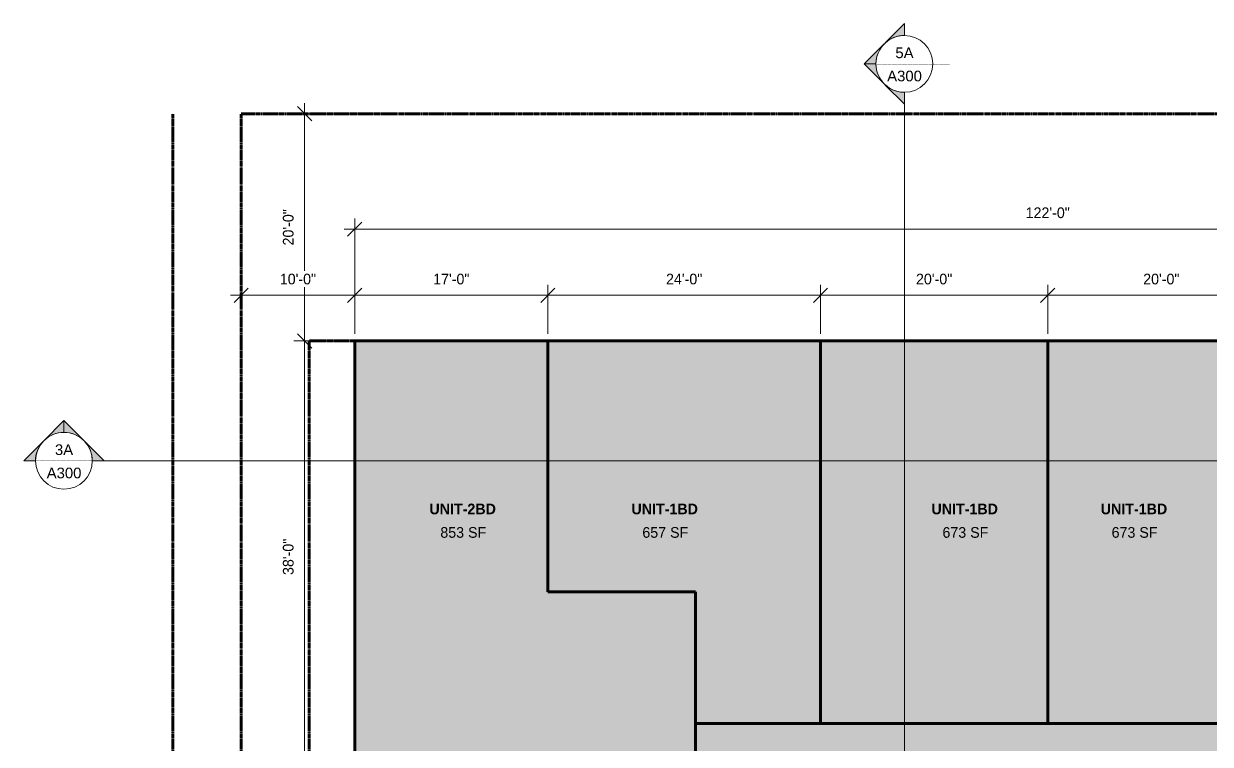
# Model space of a CAD drawing. Header units: inches. Extents: x 8547 to 10795, y 14399 to 16287.
# Drawn here: x 8547 to 9800, y 15526 to 16287 of the extents above; entities that cross this region are included whole.
import ezdxf

# ---------------------------------------------------------------- set-up
doc = ezdxf.new("R2010")
doc.units = ezdxf.units.IN
doc.header["$MEASUREMENT"] = 0
doc.linetypes.add('Double Dash 3_8_', pattern=[1, 0.375, -0.125, 0.125, -0.125, 0.125, -0.125])
for name, color, linetype, lineweight in [('A-ANNO-DIMS-1', 211, 'Continuous', 20), ('A-AREA-1', 7, 'Continuous', 140), ('A-AREA-IDEN', 2, 'Continuous', 9), ('A-AREA-PATT-1', 10, 'Continuous', 9), ('A-AREA-PATT-2', 254, 'Continuous', 9), ('A-AREA-PATT-3', 9, 'Continuous', 9), ('A-FLOR', 192, 'Continuous', 13), ('C-PROP-LINE-1', 91, 'Double Dash 3_8_', 140), ('G-ANNO-SYMB', 111, 'Continuous', 9)]:
    doc.layers.add(name, color=color, linetype=linetype, lineweight=lineweight)
doc.styles.add('Arial', font='arial.ttf', dxfattribs={"height": 11.25})
doc.styles.add('Arial_1', font='arial.ttf', dxfattribs={"width": 0.25, "height": 3.75})
doc.styles.add('Century Gothic', font='ufonts.com_century-gothic.ttf', dxfattribs={"height": 11.25})
doc.styles.add('Century Gothic_B', font='GOTHICB.TTF', dxfattribs={"height": 11.25})
doc.dimstyles.new('OD__1__Tol__', dxfattribs={"dimscale": 12, "dimtxt": 11.746893, "dimasz": 1.25, "dimexe": 0.9375, "dimexo": 0.625, "dimgap": 0.9375, "dimtad": 1, "dimdec": 0, "dimzin": 3, "dimdsep": 46, "dimlunit": 4, "dimtxsty": 'Century Gothic', "dimblk1": 'OBLIQUE', "dimblk2": 'OBLIQUE', "dimsah": 1, "dimcen": 0.09, "dimdle": 0.9375, "dimazin": 0, "dimtfac": 1, "dimtdec": 4, "dimtix": 1, "dimtmove": 0, "dimatfit": 3, "dimfxl": 1, "dimtvp": 1, "dimtfill": 1, "dimfrac": 2, "dimtolj": 1, "dimtzin": 0, "dimlwd": 20, "dimlwe": 20, "dimarcsym": 2})

# ---------------------------------------------------------------- blocks, each defined once
blk = doc.blocks.new('Family - ___-627289-FLOOR PLAN - 2ND FLOOR')
at = {"layer": 'C-PROP-LINE-1'}
for p, q in [((8776.6, 14607.9), (8776.6, 16191.9)), ((8776.6, 16191.9), (10480.6, 16191.9))]:
    blk.add_line(p, q, dxfattribs=at)
blk = doc.blocks.new('Family - ___-627377-FLOOR PLAN - 2ND FLOOR')
at = {"layer": 'C-PROP-LINE-1'}
for p, q in [((8776.6, 14607.9), (8776.6, 16191.9)), ((8776.6, 16191.9), (10480.6, 16191.9))]:
    blk.add_line(p, q, dxfattribs=at)
blk = doc.blocks.new('Family - ___-940451-FLOOR PLAN - 2ND FLOOR')
at = {"layer": 'C-PROP-LINE-1'}
for p, q in [((8848.6, 14607.9), (8848.6, 15951.9)), ((8848.6, 15951.9), (10408.6, 15951.9))]:
    blk.add_line(p, q, dxfattribs=at)
blk = doc.blocks.new('Family - ___-940483-FLOOR PLAN - 2ND FLOOR')
at = {"layer": 'C-PROP-LINE-1'}
blk.add_line((8704.6, 14607.9), (8704.6, 16191.9), dxfattribs=at)
blk = doc.blocks.new('Section - Section Head - Filled-22785-FLOOR PLAN - 2ND FLOOR')
at = {"layer": 'G-ANNO-SYMB'}
h = blk.add_hatch(color=256, dxfattribs=at)
edge = h.paths.add_edge_path(flags=0)
edge.add_line((-0.427, 0.177), (-0.25, 0.354))
edge.add_line((-0.25, 0.354), (-0.25, 0.25))
edge.add_arc((-0.25, 0), 0.25, 90, 135)
h = blk.add_hatch(color=256, dxfattribs=at)
edge = h.paths.add_edge_path(flags=0)
edge.add_arc((-0.25, 0), 0.25, 45, 90)
edge.add_line((-0.25, 0.25), (-0.25, 0.354))
edge.add_line((-0.25, 0.354), (-0.073, 0.177))
h = blk.add_hatch(color=256, dxfattribs=at)
edge = h.paths.add_edge_path(flags=0)
edge.add_arc((-0.25, 0), 0.25, 137.9216, 180)
edge.add_line((-0.5, 0), (-0.604, 0))
edge.add_line((-0.604, 0), (-0.436, 0.168))
h = blk.add_hatch(color=256, dxfattribs=at)
edge = h.paths.add_edge_path(flags=0)
edge.add_line((-0.064, 0.168), (0.104, 0))
edge.add_line((0.104, 0), (0, 0))
edge.add_arc((-0.25, 0), 0.25, 0, 42.0784)
for p, q in [((-0.25, 0.354), (-0.427, 0.177)), ((-0.25, 0.25), (-0.25, 0.354)), ((-0.073, 0.177), (-0.25, 0.354)), ((-0.25, 0.354), (-0.25, 0.25)), ((-0.436, 0.168), (-0.604, 0)), ((0.104, 0), (-0.064, 0.168)), ((-0.604, 0), (-0.5, 0)), ((0, 0), (0.104, 0))]:
    blk.add_line(p, q, dxfattribs=at)
for start, end in [(360, 180), (90, 135), (45, 90), (137.9216, 180), (0, 42.0784), (180, 360)]:
    blk.add_arc((-0.25, 0), 0.25, start, end, dxfattribs=at)
blk = doc.blocks.new('_Oblique')
at = {"color": 0, "linetype": 'ByBlock', "lineweight": -2}
blk.add_line((-0.5, -0.5), (0.5, 0.5), dxfattribs=at)
blk = doc.blocks.new('DIMBLOCK17-FLOOR PLAN - 2ND FLOOR')
at = {"layer": 'A-ANNO-DIMS-1', "color": 0, "lineweight": 20, "transparency": 16777216}
for p, q in [((8843.6, 15484.6), (8843.6, 15963.1)), ((8889.1, 15951.9), (8832.3, 15951.9)), ((8889.1, 15495.9), (8832.3, 15495.9))]:
    blk.add_line(p, q, dxfattribs=at)
at = {"layer": 'Defpoints', "color": 0, "transparency": 16777216}
for p in [(8843.6, 15951.9), (8896.6, 15951.9), (8896.6, 15495.9)]:
    blk.add_point(p, dxfattribs=at)
at = {"layer": 'A-ANNO-DIMS-1', "color": 0, "lineweight": 20, "transparency": 16777216, "xscale": 15, "yscale": 15, "zscale": 15}
for p, rotation in [((8843.6, 15951.9), 90), ((8843.6, 15495.9), 270)]:
    blk.add_blockref('_Oblique', p, dxfattribs=dict(at, rotation=rotation))
at = {"layer": 'A-ANNO-DIMS-1', "color": 0, "transparency": 16777216, "insert": (8826.4, 15723.9), "char_height": 11.25, "attachment_point": 5, "rotation": 90, "style": 'Century Gothic', "bg_fill": 3, "box_fill_scale": 1.25, "bg_fill_color": 256, "bg_fill_true_color": 13158600, "bg_fill_transparency": 0}
blk.add_mtext('\\A1;38\'-0"', dxfattribs=at)
blk = doc.blocks.new('DIMBLOCK18-FLOOR PLAN - 2ND FLOOR')
at = {"layer": 'A-ANNO-DIMS-1', "color": 0, "lineweight": 20, "transparency": 16777216}
for p, q in [((8843.6, 15940.6), (8843.6, 16203.1)), ((8840.5, 16191.9), (8854.8, 16191.9)), ((8889.1, 15951.9), (8832.3, 15951.9))]:
    blk.add_line(p, q, dxfattribs=at)
at = {"layer": 'Defpoints', "color": 0, "transparency": 16777216}
for p in [(8833, 16191.9), (8843.6, 16191.9), (8896.6, 15951.9)]:
    blk.add_point(p, dxfattribs=at)
at = {"layer": 'A-ANNO-DIMS-1', "color": 0, "lineweight": 20, "transparency": 16777216, "xscale": 15, "yscale": 15, "zscale": 15}
for p, rotation in [((8843.6, 16191.9), 90), ((8843.6, 15951.9), 270)]:
    blk.add_blockref('_Oblique', p, dxfattribs=dict(at, rotation=rotation))
at = {"layer": 'A-ANNO-DIMS-1', "color": 0, "transparency": 16777216, "insert": (8826.4, 16071.9), "char_height": 11.25, "attachment_point": 5, "rotation": 90, "style": 'Century Gothic', "bg_fill": 3, "box_fill_scale": 1.25, "bg_fill_color": 256, "bg_fill_true_color": 13158600, "bg_fill_transparency": 0}
blk.add_mtext('\\A1;20\'-0"', dxfattribs=at)
blk = doc.blocks.new('DIMBLOCK31-FLOOR PLAN - 2ND FLOOR')
at = {"layer": 'A-ANNO-DIMS-1', "color": 0, "lineweight": 20, "transparency": 16777216}
for p, q in [((8896.6, 15959.4), (8896.6, 16011.3)), ((8765.4, 16000.1), (8907.9, 16000.1)), ((8776.6, 16003.2), (8776.6, 15988.8))]:
    blk.add_line(p, q, dxfattribs=at)
at = {"layer": 'Defpoints', "color": 0, "transparency": 16777216}
for p in [(8776.6, 16010.7), (8896.6, 16000.1), (8896.6, 15951.9)]:
    blk.add_point(p, dxfattribs=at)
at = {"layer": 'A-ANNO-DIMS-1', "color": 0, "lineweight": 20, "transparency": 16777216, "xscale": 15, "yscale": 15, "zscale": 15, "rotation": 180}
blk.add_blockref('_Oblique', (8776.6, 16000.1), dxfattribs=at)
at = {"layer": 'A-ANNO-DIMS-1', "color": 0, "lineweight": 20, "transparency": 16777216, "xscale": 15, "yscale": 15, "zscale": 15}
blk.add_blockref('_Oblique', (8896.6, 16000.1), dxfattribs=at)
at = {"layer": 'A-ANNO-DIMS-1', "color": 0, "transparency": 16777216, "insert": (8836.6, 16017.2), "char_height": 11.25, "attachment_point": 5, "style": 'Century Gothic', "bg_fill": 3, "box_fill_scale": 1.25, "bg_fill_color": 256, "bg_fill_true_color": 13158600, "bg_fill_transparency": 0}
blk.add_mtext('\\A1;10\'-0"', dxfattribs=at)
blk = doc.blocks.new('DIMBLOCK32-FLOOR PLAN - 2ND FLOOR')
at = {"layer": 'A-ANNO-DIMS-1', "color": 0, "lineweight": 20, "transparency": 16777216}
for p, q in [((8896.6, 15959.4), (8896.6, 16011.3)), ((9100.6, 15959.4), (9100.6, 16011.3)), ((8885.4, 16000.1), (9111.9, 16000.1))]:
    blk.add_line(p, q, dxfattribs=at)
at = {"layer": 'Defpoints', "color": 0, "transparency": 16777216}
for p in [(9100.6, 16000.1), (8896.6, 15951.9), (9100.6, 15951.9)]:
    blk.add_point(p, dxfattribs=at)
at = {"layer": 'A-ANNO-DIMS-1', "color": 0, "lineweight": 20, "transparency": 16777216, "xscale": 15, "yscale": 15, "zscale": 15, "rotation": 180}
blk.add_blockref('_Oblique', (8896.6, 16000.1), dxfattribs=at)
at = {"layer": 'A-ANNO-DIMS-1', "color": 0, "lineweight": 20, "transparency": 16777216, "xscale": 15, "yscale": 15, "zscale": 15}
blk.add_blockref('_Oblique', (9100.6, 16000.1), dxfattribs=at)
at = {"layer": 'A-ANNO-DIMS-1', "color": 0, "transparency": 16777216, "insert": (8998.6, 16017.2), "char_height": 11.25, "attachment_point": 5, "style": 'Century Gothic', "bg_fill": 3, "box_fill_scale": 1.25, "bg_fill_color": 256, "bg_fill_true_color": 13158600, "bg_fill_transparency": 0}
blk.add_mtext('\\A1;17\'-0"', dxfattribs=at)
blk = doc.blocks.new('DIMBLOCK33-FLOOR PLAN - 2ND FLOOR')
at = {"layer": 'A-ANNO-DIMS-1', "color": 0, "lineweight": 20, "transparency": 16777216}
for p, q in [((9100.6, 15959.4), (9100.6, 16011.3)), ((9388.6, 15959.4), (9388.6, 16011.3)), ((9089.4, 16000.1), (9399.9, 16000.1))]:
    blk.add_line(p, q, dxfattribs=at)
at = {"layer": 'Defpoints', "color": 0, "transparency": 16777216}
for p in [(9388.6, 16000.1), (9100.6, 15951.9), (9388.6, 15951.9)]:
    blk.add_point(p, dxfattribs=at)
at = {"layer": 'A-ANNO-DIMS-1', "color": 0, "lineweight": 20, "transparency": 16777216, "xscale": 15, "yscale": 15, "zscale": 15, "rotation": 180}
blk.add_blockref('_Oblique', (9100.6, 16000.1), dxfattribs=at)
at = {"layer": 'A-ANNO-DIMS-1', "color": 0, "lineweight": 20, "transparency": 16777216, "xscale": 15, "yscale": 15, "zscale": 15}
blk.add_blockref('_Oblique', (9388.6, 16000.1), dxfattribs=at)
at = {"layer": 'A-ANNO-DIMS-1', "color": 0, "transparency": 16777216, "insert": (9244.6, 16017.2), "char_height": 11.25, "attachment_point": 5, "style": 'Century Gothic', "bg_fill": 3, "box_fill_scale": 1.25, "bg_fill_color": 256, "bg_fill_true_color": 13158600, "bg_fill_transparency": 0}
blk.add_mtext('\\A1;24\'-0"', dxfattribs=at)
blk = doc.blocks.new('DIMBLOCK34-FLOOR PLAN - 2ND FLOOR')
at = {"layer": 'A-ANNO-DIMS-1', "color": 0, "lineweight": 20, "transparency": 16777216}
for p, q in [((9388.6, 15959.4), (9388.6, 16011.3)), ((9628.6, 15959.4), (9628.6, 16011.3)), ((9377.4, 16000.1), (9639.9, 16000.1))]:
    blk.add_line(p, q, dxfattribs=at)
at = {"layer": 'Defpoints', "color": 0, "transparency": 16777216}
for p in [(9628.6, 16000.1), (9388.6, 15951.9), (9628.6, 15951.9)]:
    blk.add_point(p, dxfattribs=at)
at = {"layer": 'A-ANNO-DIMS-1', "color": 0, "lineweight": 20, "transparency": 16777216, "xscale": 15, "yscale": 15, "zscale": 15, "rotation": 180}
blk.add_blockref('_Oblique', (9388.6, 16000.1), dxfattribs=at)
at = {"layer": 'A-ANNO-DIMS-1', "color": 0, "lineweight": 20, "transparency": 16777216, "xscale": 15, "yscale": 15, "zscale": 15}
blk.add_blockref('_Oblique', (9628.6, 16000.1), dxfattribs=at)
at = {"layer": 'A-ANNO-DIMS-1', "color": 0, "transparency": 16777216, "insert": (9508.6, 16017.2), "char_height": 11.25, "attachment_point": 5, "style": 'Century Gothic', "bg_fill": 3, "box_fill_scale": 1.25, "bg_fill_color": 256, "bg_fill_true_color": 13158600, "bg_fill_transparency": 0}
blk.add_mtext('\\A1;20\'-0"', dxfattribs=at)
blk = doc.blocks.new('DIMBLOCK35-FLOOR PLAN - 2ND FLOOR')
at = {"layer": 'A-ANNO-DIMS-1', "color": 0, "lineweight": 20, "transparency": 16777216}
for p, q in [((9628.6, 15959.4), (9628.6, 16011.3)), ((9868.6, 15959.4), (9868.6, 16011.3)), ((9617.4, 16000.1), (9879.9, 16000.1))]:
    blk.add_line(p, q, dxfattribs=at)
at = {"layer": 'Defpoints', "color": 0, "transparency": 16777216}
for p in [(9868.6, 16000.1), (9628.6, 15951.9), (9868.6, 15951.9)]:
    blk.add_point(p, dxfattribs=at)
at = {"layer": 'A-ANNO-DIMS-1', "color": 0, "lineweight": 20, "transparency": 16777216, "xscale": 15, "yscale": 15, "zscale": 15, "rotation": 180}
blk.add_blockref('_Oblique', (9628.6, 16000.1), dxfattribs=at)
at = {"layer": 'A-ANNO-DIMS-1', "color": 0, "lineweight": 20, "transparency": 16777216, "xscale": 15, "yscale": 15, "zscale": 15}
blk.add_blockref('_Oblique', (9868.6, 16000.1), dxfattribs=at)
at = {"layer": 'A-ANNO-DIMS-1', "color": 0, "transparency": 16777216, "insert": (9748.6, 16017.2), "char_height": 11.25, "attachment_point": 5, "style": 'Century Gothic', "bg_fill": 3, "box_fill_scale": 1.25, "bg_fill_color": 256, "bg_fill_true_color": 13158600, "bg_fill_transparency": 0}
blk.add_mtext('\\A1;20\'-0"', dxfattribs=at)
blk = doc.blocks.new('DIMBLOCK39-FLOOR PLAN - 2ND FLOOR')
at = {"layer": 'A-ANNO-DIMS-1', "color": 0, "lineweight": 20, "transparency": 16777216}
for p, q in [((8896.6, 15959.4), (8896.6, 16081.3)), ((10360.6, 15959.4), (10360.6, 16081.3)), ((8885.4, 16070), (10371.9, 16070))]:
    blk.add_line(p, q, dxfattribs=at)
at = {"layer": 'Defpoints', "color": 0, "transparency": 16777216}
for p in [(10360.6, 16070), (8896.6, 15951.9), (10360.6, 15951.9)]:
    blk.add_point(p, dxfattribs=at)
at = {"layer": 'A-ANNO-DIMS-1', "color": 0, "lineweight": 20, "transparency": 16777216, "xscale": 15, "yscale": 15, "zscale": 15, "rotation": 180}
blk.add_blockref('_Oblique', (8896.6, 16070), dxfattribs=at)
at = {"layer": 'A-ANNO-DIMS-1', "color": 0, "lineweight": 20, "transparency": 16777216, "xscale": 15, "yscale": 15, "zscale": 15}
blk.add_blockref('_Oblique', (10360.6, 16070), dxfattribs=at)
at = {"layer": 'A-ANNO-DIMS-1', "color": 0, "transparency": 16777216, "insert": (9628.6, 16087.2), "char_height": 11.25, "attachment_point": 5, "style": 'Century Gothic', "bg_fill": 3, "box_fill_scale": 1.25, "bg_fill_color": 256, "bg_fill_true_color": 13158600, "bg_fill_transparency": 0}
blk.add_mtext('\\A1;122\'-0"', dxfattribs=at)

msp = doc.modelspace()

# ---------------------------------------------------------------- hatches: boundary and pattern name
at = {"layer": 'A-AREA-PATT-1'}
for points in [[(9388.6, 15547.9), (9388.6, 15951.9), (9100.6, 15951.9), (9100.6, 15686.9), (9256.6, 15686.9), (9256.6, 15547.9), (9326.6, 15547.9)], [(9510.6, 15547.9), (9628.6, 15547.9), (9628.6, 15951.9), (9388.6, 15951.9), (9388.6, 15547.9), (9450.6, 15547.9)], [(9834.6, 15547.9), (9868.6, 15547.9), (9868.6, 15951.9), (9628.6, 15951.9), (9628.6, 15547.9), (9728.6, 15547.9)]]:
    msp.add_hatch(color=256, dxfattribs=at).paths.add_polyline_path(points, flags=0)
at = {"layer": 'A-AREA-PATT-2'}
msp.add_hatch(color=256, dxfattribs=at).paths.add_polyline_path([(8896.6, 15495.9), (9256.6, 15495.9), (9256.6, 15686.9), (9100.6, 15686.9), (9100.6, 15951.9), (8896.6, 15951.9), (8896.6, 15686.9)], flags=0)
at = {"layer": 'A-AREA-PATT-3'}
msp.add_hatch(color=256, dxfattribs=at).paths.add_polyline_path([(9513.6, 15019.9), (10000.6, 15019.9), (10000.6, 15087.9), (9930.6, 15087.9), (9930.6, 15158.5), (9810.4, 15158.5), (9810.4, 15306.9), (9930.6, 15306.9), (9930.6, 15321.2), (9838.4, 15321.2), (9838.4, 15433.5), (9930.6, 15433.5), (9930.6, 15495.9), (10000.6, 15495.9), (10000.6, 15547.9), (9256.6, 15547.9), (9256.6, 15495.9), (9326.6, 15495.9), (9326.6, 15469.5), (9728.6, 15469.5), (9728.6, 15158.5), (9326.6, 15158.5), (9326.6, 15087.9), (9256.6, 15087.9), (9256.6, 15019.9), (9510.6, 15019.9)], flags=0)

# ---------------------------------------------------------------- linework, layer by layer
at = {"layer": 'A-AREA-1'}
for p, q in [((8896.6, 15951.9), (8896.6, 14607.9)), ((8896.6, 15951.9), (10360.6, 15951.9)), ((9100.6, 15686.9), (9100.6, 15951.9)), ((9388.6, 15547.9), (9388.6, 15951.9)), ((9628.6, 15547.9), (9628.6, 15951.9)), ((9100.6, 15686.9), (9256.6, 15686.9)), ((9256.6, 15686.9), (9256.6, 15495.9)), ((9256.6, 15547.9), (10000.6, 15547.9))]:
    msp.add_line(p, q, dxfattribs=at)
at = {"layer": 'A-FLOR'}
for p, q in [((10360.6, 15951.9), (8896.6, 15951.9)), ((8896.6, 15951.9), (8896.6, 14607.9))]:
    msp.add_line(p, q, dxfattribs=at)
at = {"layer": 'G-ANNO-SYMB'}
for p, q in [((9477.2, 14471.2), (9477.2, 16214.5)), ((8619.4, 15825.3), (10706.9, 15825.3))]:
    msp.add_line(p, q, dxfattribs=at)

# ---------------------------------------------------------------- block references
at = {"layer": 'C-PROP-LINE-1'}
for name in ['Family - ___-940483-FLOOR PLAN - 2ND FLOOR', 'Family - ___-627289-FLOOR PLAN - 2ND FLOOR', 'Family - ___-627377-FLOOR PLAN - 2ND FLOOR', 'Family - ___-940451-FLOOR PLAN - 2ND FLOOR']:
    msp.add_blockref(name, (0, 0), dxfattribs=at)
at = {"layer": 'G-ANNO-SYMB', "extrusion": (0, 0, -1), "xscale": 120, "yscale": 120, "zscale": 120, "rotation": 270.0000000000002}
msp.add_blockref('Section - Section Head - Filled-22785-FLOOR PLAN - 2ND FLOOR', (-9477.2, 16214.5), dxfattribs=at)
at = {"layer": 'G-ANNO-SYMB', "xscale": 120, "yscale": 120, "zscale": 120}
msp.add_blockref('Section - Section Head - Filled-22785-FLOOR PLAN - 2ND FLOOR', (8619.4, 15825.3), dxfattribs=at)

# ---------------------------------------------------------------- texts
at = {"layer": 'A-AREA-IDEN', "char_height": 11.25, "attachment_point": 1}
for s, insert, width, style in [('UNIT-2BD', (8975.5, 15780.1), 84.082, 'Century Gothic_B'), ('UNIT-1BD', (9188.9, 15780.1), 84.082, 'Century Gothic_B'), ('UNIT-1BD', (9505.8, 15780.1), 84.082, 'Century Gothic_B'), ('UNIT-1BD', (9684.6, 15780.1), 84.082, 'Century Gothic_B'), ('853 SF', (8987, 15755.3), 56.055, 'Century Gothic'), ('657 SF', (9200.4, 15755.3), 56.055, 'Century Gothic'), ('673 SF', (9517.4, 15755.3), 56.055, 'Century Gothic'), ('673 SF', (9696.1, 15755.3), 56.055, 'Century Gothic')]:
    msp.add_mtext(s, dxfattribs=dict(at, insert=insert, width=width, style=style))
at = {"layer": 'G-ANNO-SYMB', "attachment_point": 1}
for s, insert, char_height, width, style in [('5A', (9467.7, 16261.8), 11.25, 23.482, 'Arial'), ('______________________________________________________________________________________', (9447.2, 16249), 3.75, 73.288, 'Arial_1'), ('A300', (9459, 16237.3), 11.25, 44.692, 'Arial'), ('3A', (8579.9, 15842.7), 11.25, 23.482, 'Arial'), ('______________________________________________________________________________________', (8559.4, 15829.8), 3.75, 73.288, 'Arial_1'), ('A300', (8571.2, 15818.1), 11.25, 44.692, 'Arial')]:
    msp.add_mtext(s, dxfattribs=dict(at, insert=insert, char_height=char_height, width=width, style=style))

# ---------------------------------------------------------------- next in the draw order: dimensions: what is measured, and where the dimension line sits
at = {"layer": 'A-ANNO-DIMS-1'}
dim = msp.add_linear_dim(base=(8843.6, 15951.9), p1=(8896.6, 15495.9), p2=(8896.6, 15951.9), angle=90, dimstyle='OD__1__Tol__', override={"dimpost": '<>', "dimfxl": 456}, dxfattribs=at)
dim.commit()
dim.dimension.update_dxf_attribs({"geometry": 'DIMBLOCK17-FLOOR PLAN - 2ND FLOOR', "text_midpoint": (8826.4, 15723.9)})

# ---------------------------------------------------------------- next in the draw order: dimensions: what is measured, and where the dimension line sits
dim = msp.add_linear_dim(base=(8843.6, 16191.9), p1=(8896.6, 15951.9), p2=(8833, 16191.9), angle=90, dimstyle='OD__1__Tol__', override={"dimpost": '<>', "dimfxl": 248.30014}, dxfattribs=at)
dim.commit()
dim.dimension.update_dxf_attribs({"geometry": 'DIMBLOCK18-FLOOR PLAN - 2ND FLOOR', "text_midpoint": (8826.4, 16071.9)})

# ---------------------------------------------------------------- next in the draw order: dimensions: what is measured, and where the dimension line sits
dim = msp.add_linear_dim(base=(8896.6, 16000.1), p1=(8776.6, 16010.7), p2=(8896.6, 15951.9), dimstyle='OD__1__Tol__', override={"dimpost": '<>', "dimfxl": 133.640274}, dxfattribs=at)
dim.commit()
dim.dimension.update_dxf_attribs({"geometry": 'DIMBLOCK31-FLOOR PLAN - 2ND FLOOR', "text_midpoint": (8836.6, 16017.2)})

# ---------------------------------------------------------------- next in the draw order: dimensions: what is measured, and where the dimension line sits
dim = msp.add_linear_dim(base=(9100.6, 16000.1), p1=(8896.6, 15951.9), p2=(9100.6, 15951.9), dimstyle='OD__1__Tol__', override={"dimpost": '<>', "dimfxl": 204}, dxfattribs=at)
dim.commit()
dim.dimension.update_dxf_attribs({"geometry": 'DIMBLOCK32-FLOOR PLAN - 2ND FLOOR', "text_midpoint": (8998.6, 16017.2)})

# ---------------------------------------------------------------- next in the draw order: dimensions: what is measured, and where the dimension line sits
dim = msp.add_linear_dim(base=(9388.6, 16000.1), p1=(9100.6, 15951.9), p2=(9388.6, 15951.9), dimstyle='OD__1__Tol__', override={"dimpost": '<>', "dimfxl": 288}, dxfattribs=at)
dim.commit()
dim.dimension.update_dxf_attribs({"geometry": 'DIMBLOCK33-FLOOR PLAN - 2ND FLOOR', "text_midpoint": (9244.6, 16017.2)})

# ---------------------------------------------------------------- next in the draw order: dimensions: what is measured, and where the dimension line sits
dim = msp.add_linear_dim(base=(9628.6, 16000.1), p1=(9388.6, 15951.9), p2=(9628.6, 15951.9), dimstyle='OD__1__Tol__', override={"dimpost": '<>', "dimfxl": 240}, dxfattribs=at)
dim.commit()
dim.dimension.update_dxf_attribs({"geometry": 'DIMBLOCK34-FLOOR PLAN - 2ND FLOOR', "text_midpoint": (9508.6, 16017.2)})

# ---------------------------------------------------------------- next in the draw order: dimensions: what is measured, and where the dimension line sits
dim = msp.add_linear_dim(base=(9868.6, 16000.1), p1=(9628.6, 15951.9), p2=(9868.6, 15951.9), dimstyle='OD__1__Tol__', override={"dimpost": '<>', "dimfxl": 240}, dxfattribs=at)
dim.commit()
dim.dimension.update_dxf_attribs({"geometry": 'DIMBLOCK35-FLOOR PLAN - 2ND FLOOR', "text_midpoint": (9748.6, 16017.2)})

# ---------------------------------------------------------------- next in the draw order: dimensions: what is measured, and where the dimension line sits
dim = msp.add_linear_dim(base=(10360.6, 16070), p1=(8896.6, 15951.9), p2=(10360.6, 15951.9), dimstyle='OD__1__Tol__', override={"dimpost": '<>', "dimfxl": 1464}, dxfattribs=at)
dim.commit()
dim.dimension.update_dxf_attribs({"geometry": 'DIMBLOCK39-FLOOR PLAN - 2ND FLOOR', "text_midpoint": (9628.6, 16087.2)})

doc.saveas('drawing.dxf')
